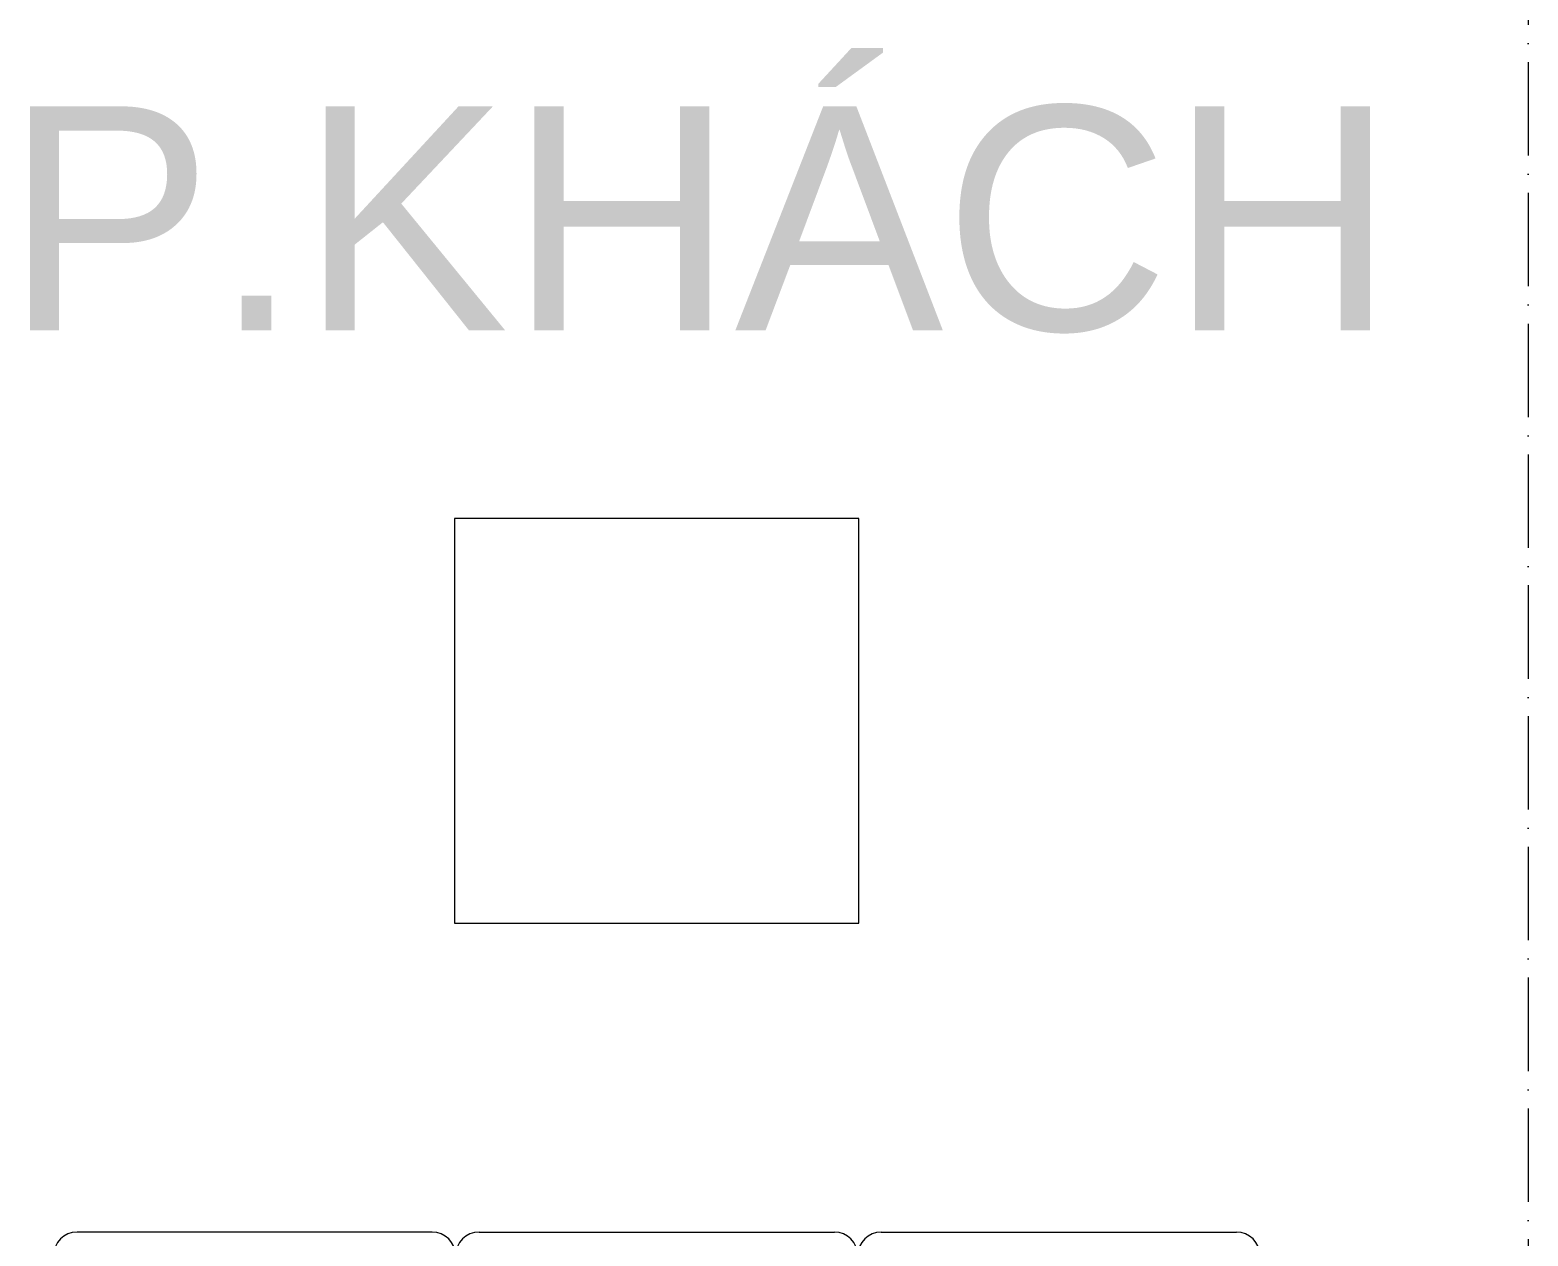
# Model space of a CAD drawing. Header units: millimetres. Extents: x -20144 to 122974, y -38328 to 48263.
# Drawn here: x 37223 to 39631, y 27637 to 29575 of the extents above; entities that cross this region are included whole.
import ezdxf

# ---------------------------------------------------------------- set-up
doc = ezdxf.new("R2010")
doc.units = ezdxf.units.MM
doc.linetypes.add('Grid Line', pattern=[4.2, 3, -0.6, 0, -0.6])
for name, color, linetype, lineweight in [('CHU', 181, 'Continuous', 5), ('THIET BI', 44, 'Continuous', 5), ('TRUC', 225, 'Continuous', 5)]:
    doc.layers.add(name, color=color, linetype=linetype, lineweight=lineweight)
doc.styles.add('Arial_4', font='arial_0.ttf', dxfattribs={"height": 360})

# ---------------------------------------------------------------- blocks, each defined once
blk = doc.blocks.new('X-SOFA - X-SOFA-V4-MẶT BẰNG TẦNG 5 ĐẾN TẦNG 22')
at = {"layer": 'THIET BI'}
for p, q in [((-644.3, 992.8), (-295.7, 992.8)), ((-716.2, 969.2), (-658.4, 969.2)), ((-658.4, 959.8), (-658.4, 978.7)), ((-281.5, 978.7), (-281.5, 959.8)), ((-281.5, 969.2), (-103.7, 969.2)), ((-103.7, 969.2), (-37.7, 969.2)), ((-295.7, 945.7), (-644.3, 945.7)), ((-753.8, 360.8), (-753.8, 931.5)), ((-216.7, 360.8), (-216.7, 931.5)), ((-141.3, 360.8), (-141.3, 931.5)), ((0, 360.8), (0, 670.1)), ((-1250, 325), (-1900, 325)), ((-1900, 325), (-1900, -325)), ((-1900, 325), (-1900, -325)), ((-1250, 325), (-1900, 325)), ((-1250, -325), (-1250, 325)), ((-1250, -325), (-1250, 325)), ((-716.2, 323.1), (-103.7, 323.1)), ((-103.7, 323.1), (-37.7, 323.1)), ((-753.8, -285.4), (-753.8, 285.4)), ((-216.7, -285.4), (-216.7, 285.4)), ((-141.3, -285.4), (-141.3, 285.4)), ((0, 285.4), (0, -285.4)), ((-1900, -325), (-1250, -325)), ((-1900, -325), (-1250, -325)), ((-716.2, -323.1), (-37.7, -323.1)), ((-753.8, -360.8), (-753.8, -931.5)), ((-216.7, -360.8), (-216.7, -931.5)), ((-141.3, -360.8), (-141.3, -931.5)), ((0, -360.8), (0, -931.5)), ((-658.4, -959.8), (-658.4, -978.7)), ((-295.7, -945.7), (-644.3, -945.7)), ((-281.5, -978.7), (-281.5, -959.8)), ((-716.2, -969.2), (-658.4, -969.2)), ((-103.7, -969.2), (-281.5, -969.2)), ((-37.7, -969.2), (-103.7, -969.2)), ((-644.3, -992.8), (-295.7, -992.8))]:
    blk.add_line(p, q, dxfattribs=at)
for centre, radius, start, end in [((-644.3, 978.7), 14.1, 90, 180), ((-295.7, 978.7), 14.1, 360, 90), ((-716.2, 931.5), 37.7, 90, 180), ((-179, 931.5), 37.7, 90, 180), ((-103.7, 931.5), 37.7, 90, 180), ((-37.7, 931.5), 37.7, 360, 90), ((-644.3, 959.8), 14.1, 180, 270), ((-295.7, 959.8), 14.1, 270, 0), ((-716.2, 360.8), 37.7, 180, 270), ((-179, 360.8), 37.7, 180, 270), ((-103.7, 360.8), 37.7, 180, 270), ((-37.7, 360.8), 37.7, 270, 0), ((-716.2, 285.4), 37.7, 90, 180), ((-179, 285.4), 37.7, 90, 180), ((-103.7, 285.4), 37.7, 90, 180), ((-37.7, 285.4), 37.7, 360, 90), ((-716.2, -285.4), 37.7, 180, 270), ((-179, -285.4), 37.7, 180, 270), ((-103.7, -285.4), 37.7, 180, 270), ((-37.7, -285.4), 37.7, 270, 0), ((-716.2, -360.8), 37.7, 90, 180), ((-179, -360.8), 37.7, 90, 180), ((-103.7, -360.8), 37.7, 90, 180), ((-37.7, -360.8), 37.7, 360, 90), ((-716.2, -931.5), 37.7, 180, 270), ((-179, -931.5), 37.7, 180, 270), ((-103.7, -931.5), 37.7, 180, 270), ((-37.7, -931.5), 37.7, 270, 0), ((-644.3, -959.8), 14.1, 90, 180), ((-295.7, -959.8), 14.1, 360, 90), ((-644.3, -978.7), 14.1, 180, 270), ((-295.7, -978.7), 14.1, 270, 0)]:
    blk.add_arc(centre, radius, start, end, dxfattribs=at)

msp = doc.modelspace()

# ---------------------------------------------------------------- linework, layer by layer
at = {"layer": 'TRUC', "linetype": 'Grid Line', "ltscale": 50}
msp.add_line((39630.5, 43599.9), (39630.5, -7167.6), dxfattribs=at)

# ---------------------------------------------------------------- block references
at = {"layer": 'THIET BI', "rotation": 269.9999999999997}
msp.add_blockref('X-SOFA - X-SOFA-V4-MẶT BẰNG TẦNG 5 ĐẾN TẦNG 22', (38230.5, 26889.9), dxfattribs=at)

# ---------------------------------------------------------------- texts
at = {"layer": 'CHU', "color": 7, "insert": (39417.5, 29452.3), "char_height": 360, "width": 2217.96, "attachment_point": 3, "line_spacing_factor": 0.936439, "style": 'Arial_4'}
msp.add_mtext('\\pt2540.0016,5079.9996,7620.0012,10159.9992,12700.0008,15239.9988,17780.0004,20319.9984,22860,25400.0016,27939.9996,30480.0012,33019.9992,35560.0008,38099.9988,40640.0004,43179.9984,45720,48260.0016,50799.9996,53340.0012,55879.9992,58420.0008,60959.9988,63500.0004,66039.9984,68580,71120.0016,73659.9996,76200.0012,78739.9992,81280.0008;P.KHÁCH', dxfattribs=at)

doc.saveas('drawing.dxf')
